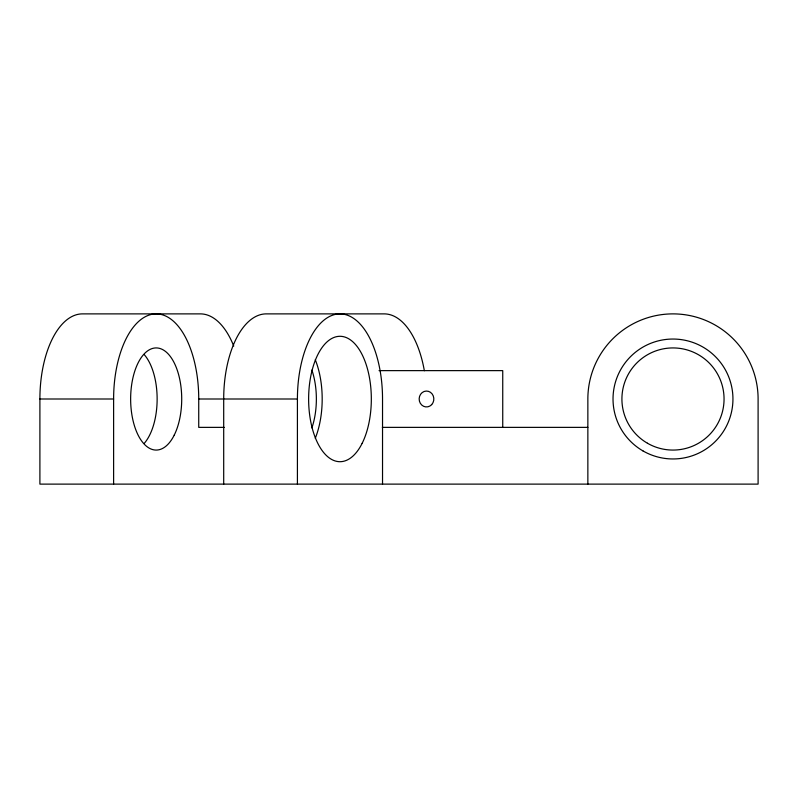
<?xml version="1.0" encoding="UTF-8"?>
<svg xmlns="http://www.w3.org/2000/svg" width="798" height="798" viewBox="0 0 798 798"><rect width="100%" height="100%" fill="white"/><g stroke="black" fill="none" stroke-linecap="round" stroke-linejoin="round"><path stroke-width="1.2" d="M379.05 370.631L502.74 370.631L502.74 427.369M587.857 484.117L587.857 399A85.117 85.117 0 0 1 672.983 313.883A85.117 85.117 0 0 1 758.1 399L758.1 484.117L39.9 484.117L39.9 399L113.615 399A85.117 42.563 -90 0 1 156.179 313.883A85.117 42.563 90 0 1 198.732 399L198.732 427.369L224.268 427.369M198.732 399L223.31 399M223.699 484.117L223.699 399L297.415 399A85.117 42.563 -90 0 1 339.978 313.883A85.117 42.563 90 0 1 382.531 399L382.531 484.117M382.332 427.369L587.857 427.369M297.415 399L297.415 484.117M113.615 399L113.615 484.117M223.699 399A85.117 42.563 90 0 1 266.263 313.883L384.207 313.883A85.117 42.563 -90 0 1 424.346 370.731M39.9 399A85.117 42.563 90 0 1 82.463 313.883L200.408 313.883A85.117 42.563 -90 0 1 233.744 346.083M144.368 354.771A51.072 25.536 90 0 1 144.368 443.229M311.878 370.082A51.072 25.536 -90 0 1 311.878 427.918M315.28 359.748A62.703 31.351 90 0 1 315.28 438.252M362.142 443.339A62.703 31.351 -90 0 0 348.088 338.432A62.703 31.351 -90 0 0 309.694 415.229A62.703 31.351 -90 0 0 362.142 443.339M647.447 443.229A51.072 51.072 0 0 0 724.055 399A51.072 51.072 0 0 0 647.447 354.771A51.072 51.072 0 0 0 647.447 443.229M642.998 450.93A59.97 59.97 0 0 0 732.943 399A59.97 59.97 0 0 0 642.998 347.07A59.97 59.97 0 0 0 642.998 450.93M174.233 435.11A51.072 25.536 -90 0 0 162.782 349.664A51.072 25.536 -90 0 0 131.51 412.217A51.072 25.536 -90 0 0 174.233 435.11M431.688 404.616A7.94 7.342 -90 0 0 428.396 391.329A7.94 7.342 -90 0 0 419.409 401.055A7.94 7.342 -90 0 0 431.688 404.616"/></g></svg>
